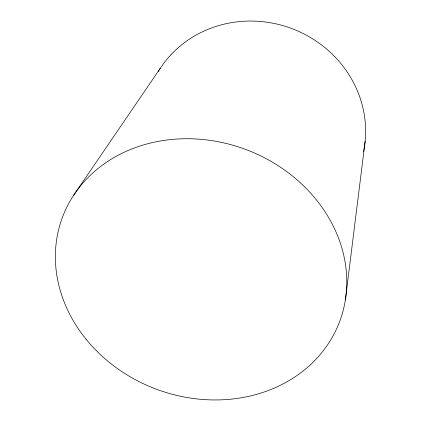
<?xml version="1.0" encoding="UTF-8"?>
<svg xmlns="http://www.w3.org/2000/svg" width="421" height="421" viewBox="0 0 421 421"><rect width="100%" height="100%" fill="white"/><g stroke="black" fill="none" stroke-linecap="round" stroke-linejoin="round"><path stroke-width="0.63" d="M345.378 299.873L365.118 141.519M73.501 195.47L160.238 68.355M158.191 71.617A111.639 105.46 20.7 0 1 293.09 29.054A111.639 105.46 20.7 0 1 363.591 151.507M86.184 339.352A148.081 127.926 20.7 0 0 336.137 329.832A148.081 127.926 20.7 0 0 180.904 138.846A148.081 127.926 20.7 0 0 86.184 339.352"/></g></svg>
